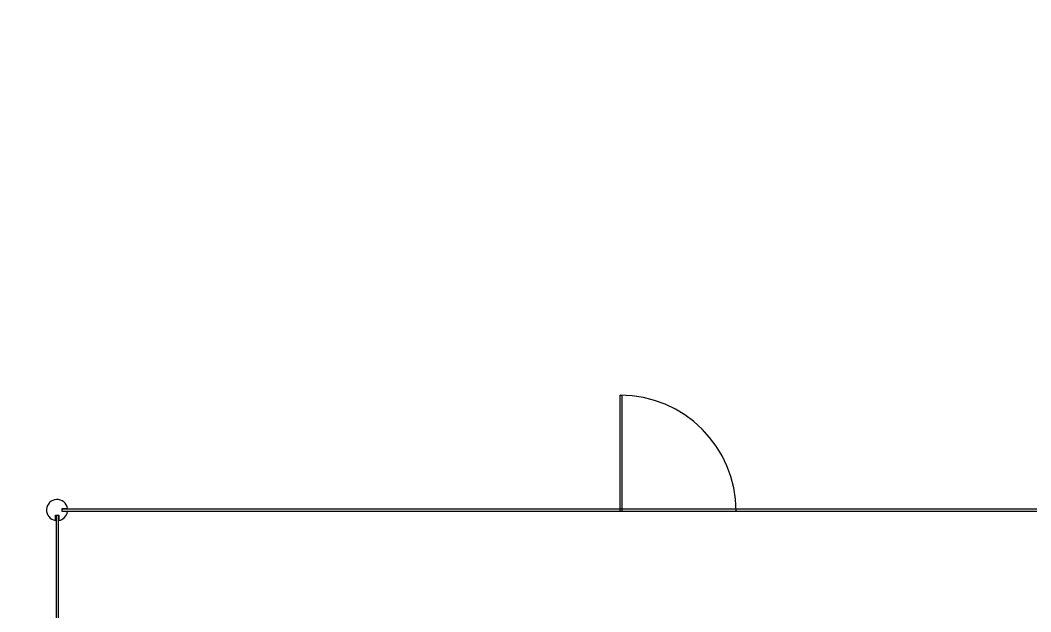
# Model space of a CAD drawing. Header units: millimetres. Extents: x -7718 to 414843, y 91724 to 341395.
# Drawn here: x 147553 to 157143, y 227742 to 233359 of the extents above; entities that cross this region are included whole.
import ezdxf

# ---------------------------------------------------------------- set-up
doc = ezdxf.new("R2010")
doc.units = ezdxf.units.MM
doc.header["$LTSCALE"] = 200
doc.header["$MEASUREMENT"] = 0
doc.layers.add('e-plan', color=9, linetype='CONTINUOUS')

msp = doc.modelspace()

# ---------------------------------------------------------------- linework, layer by layer
at = {"layer": 'e-plan'}
for p, q in [((153245.8, 228698.6), (153245.8, 229797.5)), ((153245.8, 229797.5), (153265.8, 229797.5)), ((153265.8, 228698.6), (153265.8, 229797.5)), ((147951.4, 228693.6), (147951.4, 228723.6)), ((147951.4, 228723.6), (148001.4, 228723.6)), ((147887.6, 228609.7), (147887.6, 228659.7)), ((147887.6, 228659.7), (147917.6, 228659.7)), ((147892.6, 228659.6), (147892.6, 226508.6)), ((147912.6, 228659.6), (147912.6, 226508.6)), ((147917.6, 228659.7), (147917.6, 228609.7)), ((147951.4, 228718.6), (158753.7, 228718.6)), ((147951.4, 228698.6), (158753.7, 228698.6)), ((148001.4, 228693.6), (147951.4, 228693.6)), ((153245.8, 228698.6), (153265.8, 228698.6))]:
    msp.add_line(p, q, dxfattribs=at)
for centre, radius, start, end in [((159552.6, 228708.6), 19800, 126.09116, 180), ((153245.8, 228698.6), 1100, 0.00013, 90), ((147902.6, 228708.6), 100, 8.63649, 261.36222), ((147902.6, 228708.6), 100, 278.61608, 351.38263)]:
    msp.add_arc(centre, radius, start, end, dxfattribs=at)

doc.saveas('drawing.dxf')
